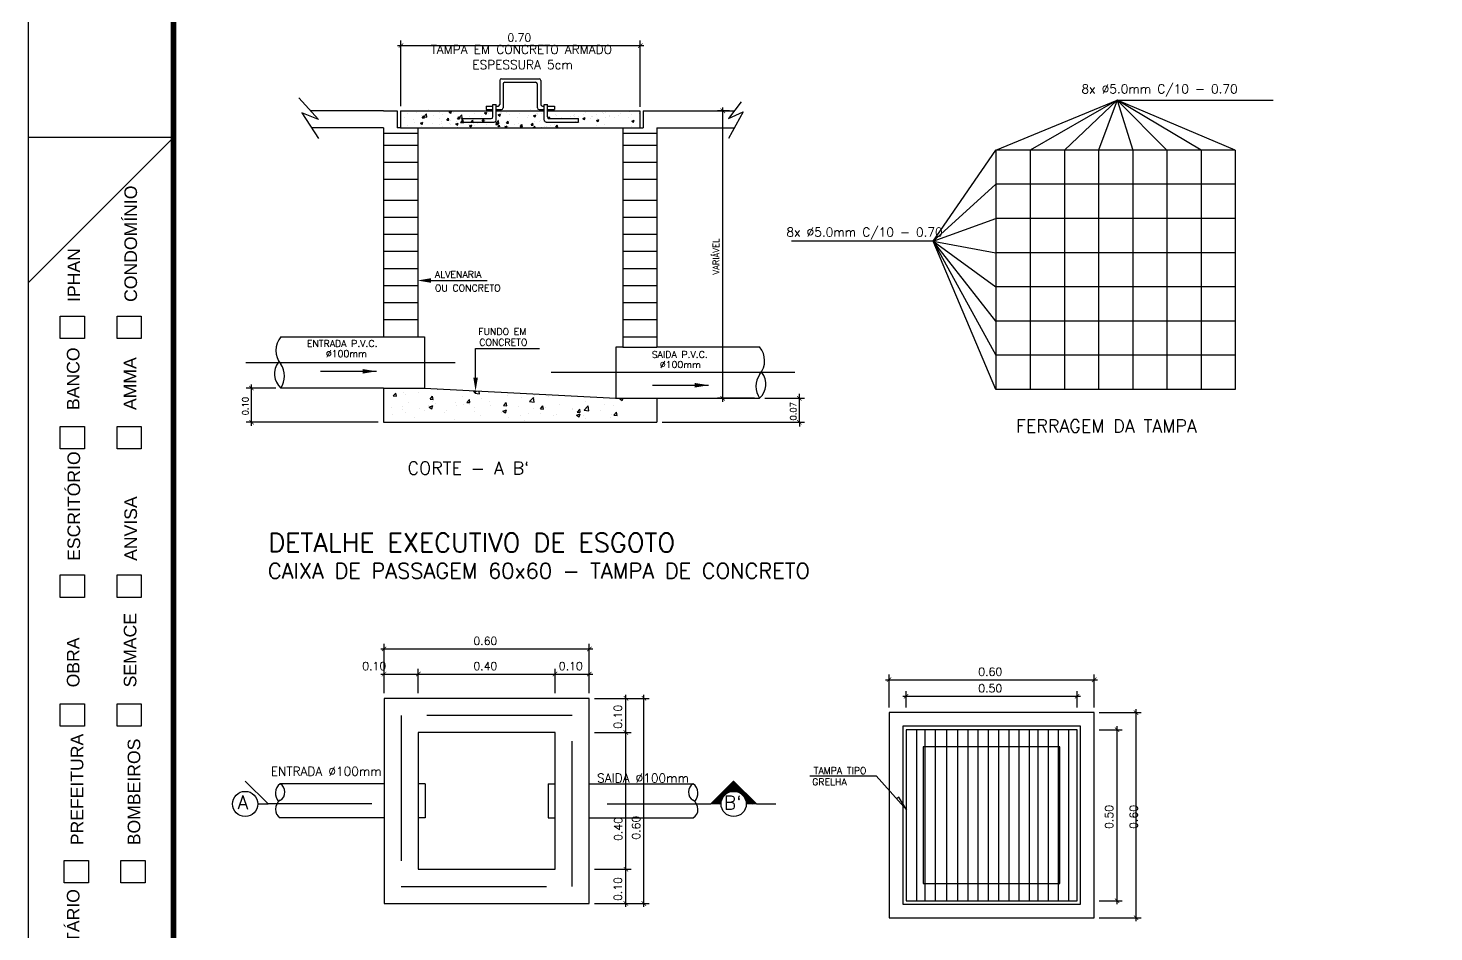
# Model space of a CAD drawing. Header units: millimetres. Extents: x 4156 to 4603, y 996 to 1078.
# Drawn here: x 4518.87 to 4543.06, y 1012.25 to 1027.8 of the extents above; entities that cross this region are included whole.
import ezdxf
from ezdxf.enums import TextEntityAlignment as Align

# ---------------------------------------------------------------- set-up
doc = ezdxf.new("R2010")
doc.units = ezdxf.units.MM
doc.header["$LTSCALE"] = 20
doc.linetypes.add('CENTER2', pattern=[28.575, 19.05, -3.175, 3.175, -3.175])
doc.linetypes.add('HIDDEN', pattern=[0.375, 0.25, -0.125])
for name, color, linetype in [('A-LAYOUT', 7, 'Continuous'), ('DETALLHES_CAIXAS', 6, 'Continuous'), ("PRANCHA - PROJETU'S", 7, 'Continuous'), ('TXT_1', 2, 'Continuous'), ('TXT_2', 6, 'Continuous')]:
    doc.layers.add(name, color=color, linetype=linetype)
doc.styles.add('ADITIVOCAD', font='ROMANS.shx')
doc.styles.add('ARIAL', font='arial.ttf', dxfattribs={"height": 2})
doc.styles.add('ROMANS', font='romans__.ttf', dxfattribs={"height": 0.1})

# ---------------------------------------------------------------- blocks, each defined once
blk = doc.blocks.new('ADFSGASDFG')
at = {"layer": "PRANCHA - PROJETU'S", "color": 1}
for p, q in [((276.578, 107.346), (276.578, 47.946)), ((279.078, 77.646), (276.578, 75.146)), ((279.078, 77.646), (276.578, 77.646))]:
    blk.add_line(p, q, dxfattribs=at)
at = {"layer": "PRANCHA - PROJETU'S", "color": 4, "const_width": 0.1}
blk.add_lwpolyline([(279.078, 106.346), (359.678, 106.346), (359.678, 48.946), (279.078, 48.946)], close=True, dxfattribs=at)
at = {"layer": "PRANCHA - PROJETU'S"}
for points in [[(277.13, 74.573), (277.548, 74.573), (277.548, 74.187), (277.13, 74.187)], [(278.109, 74.573), (278.526, 74.573), (278.526, 74.187), (278.109, 74.187)], [(277.13, 72.674), (277.548, 72.674), (277.548, 72.289), (277.13, 72.289)], [(278.109, 72.674), (278.526, 72.674), (278.526, 72.289), (278.109, 72.289)], [(277.13, 70.118), (277.548, 70.118), (277.548, 69.732), (277.13, 69.732)], [(278.109, 70.118), (278.526, 70.118), (278.526, 69.732), (278.109, 69.732)], [(277.13, 67.904), (277.548, 67.904), (277.548, 67.518), (277.13, 67.518)], [(278.109, 67.904), (278.526, 67.904), (278.526, 67.518), (278.109, 67.518)], [(277.197, 65.206), (277.615, 65.206), (277.615, 64.821), (277.197, 64.821)], [(278.176, 65.206), (278.594, 65.206), (278.594, 64.821), (278.176, 64.821)]]:
    blk.add_lwpolyline(points, close=True, dxfattribs=at)
at = {"layer": "PRANCHA - PROJETU'S", "color": 2, "style": 'ARIAL'}
for s, height, p in [('CONDOMÍNIO', 0.2168, (278.235, 74.816)), ('IPHAN', 0.2168, (277.256, 74.816)), ('BANCO', 0.2168, (277.245, 72.956)), ('AMMA', 0.2168, (278.224, 72.956)), ('ESCRITÓRIO', 0.2168, (277.256, 70.361)), ('ANVISA', 0.2168, (278.235, 70.361)), ('SEMACE', 0.2168, (278.224, 68.185)), ('OBRA', 0.2168, (277.245, 68.185)), ('PREFEITURA', 0.2168, (277.312, 65.469)), ('BOMBEIROS', 0.2168, (278.291, 65.469)), ('PROPRIETÁRIO', 0.21676, (277.245, 62.426))]:
    blk.add_text(s, height=height, rotation=90, dxfattribs=at).set_placement(p, align=Align.TOP_LEFT)
blk = doc.blocks.new('*X858')
at = {"color": 0}
for p, q in [((101.59, 65.457), (101.923, 65.79)), ((102.251, 65.457), (101.919, 65.789)), ((101.608, 65.457), (101.932, 65.781)), ((101.626, 65.457), (101.941, 65.772)), ((101.643, 65.457), (101.95, 65.763)), ((101.661, 65.457), (101.958, 65.755)), ((101.759, 65.543), (101.716, 65.586)), ((101.765, 65.554), (101.725, 65.594)), ((101.772, 65.565), (101.733, 65.603)), ((101.78, 65.575), (101.742, 65.612)), ((101.788, 65.584), (101.751, 65.621)), ((101.797, 65.593), (101.76, 65.63)), ((101.807, 65.601), (101.769, 65.639)), ((101.817, 65.609), (101.778, 65.648)), ((101.827, 65.615), (101.787, 65.656)), ((101.839, 65.622), (101.795, 65.665)), ((101.851, 65.627), (101.804, 65.674)), ((101.864, 65.632), (101.813, 65.683)), ((101.878, 65.636), (101.822, 65.692)), ((101.892, 65.639), (101.831, 65.701)), ((101.908, 65.641), (101.84, 65.709)), ((101.847, 65.626), (101.967, 65.746)), ((101.925, 65.641), (101.848, 65.718)), ((101.944, 65.64), (101.857, 65.727)), ((101.966, 65.636), (101.866, 65.736)), ((101.874, 65.635), (101.976, 65.737)), ((101.993, 65.627), (101.875, 65.745)), ((102.035, 65.602), (101.884, 65.754)), ((102.198, 65.457), (101.893, 65.762)), ((101.897, 65.64), (101.985, 65.728)), ((102.216, 65.457), (101.901, 65.771)), ((102.233, 65.457), (101.91, 65.78)), ((101.916, 65.641), (101.994, 65.719)), ((101.933, 65.641), (102.003, 65.71)), ((101.949, 65.639), (102.011, 65.702)), ((101.964, 65.636), (102.02, 65.693)), ((101.978, 65.633), (102.029, 65.684)), ((101.991, 65.628), (102.038, 65.675)), ((102.003, 65.622), (102.047, 65.666)), ((102.015, 65.616), (102.056, 65.657)), ((102.025, 65.609), (102.065, 65.649)), ((102.036, 65.602), (102.073, 65.64)), ((102.045, 65.594), (102.082, 65.631)), ((102.054, 65.585), (102.091, 65.622)), ((102.062, 65.576), (102.1, 65.613)), ((102.07, 65.566), (102.109, 65.604)), ((102.077, 65.555), (102.118, 65.595)), ((102.084, 65.544), (102.126, 65.587)), ((101.597, 65.457), (101.592, 65.462)), ((101.615, 65.457), (101.601, 65.471)), ((101.632, 65.457), (101.61, 65.48)), ((101.65, 65.457), (101.619, 65.488)), ((101.668, 65.457), (101.627, 65.497)), ((101.685, 65.457), (101.636, 65.506)), ((101.703, 65.457), (101.645, 65.515)), ((101.721, 65.457), (101.654, 65.524)), ((101.737, 65.458), (101.663, 65.533)), ((101.738, 65.475), (101.672, 65.541)), ((101.679, 65.457), (101.753, 65.531)), ((101.74, 65.49), (101.68, 65.55)), ((101.744, 65.505), (101.689, 65.559)), ((101.696, 65.457), (101.744, 65.504)), ((101.748, 65.518), (101.698, 65.568)), ((101.753, 65.531), (101.707, 65.577)), ((101.714, 65.457), (101.739, 65.482)), ((101.732, 65.457), (101.737, 65.463)), ((102.18, 65.457), (102.067, 65.571)), ((102.09, 65.532), (102.135, 65.578)), ((102.163, 65.457), (102.092, 65.528)), ((102.095, 65.52), (102.144, 65.569)), ((102.099, 65.506), (102.153, 65.56)), ((102.145, 65.457), (102.1, 65.502)), ((102.102, 65.492), (102.162, 65.551)), ((102.127, 65.457), (102.104, 65.48)), ((102.105, 65.477), (102.171, 65.542)), ((102.106, 65.46), (102.179, 65.534)), ((102.109, 65.457), (102.106, 65.461)), ((102.121, 65.457), (102.188, 65.525)), ((102.138, 65.457), (102.197, 65.516)), ((102.156, 65.457), (102.206, 65.507)), ((102.174, 65.457), (102.215, 65.498)), ((102.191, 65.457), (102.224, 65.489)), ((102.209, 65.457), (102.232, 65.481)), ((102.227, 65.457), (102.241, 65.472)), ((102.244, 65.457), (102.25, 65.463))]:
    blk.add_line(p, q, dxfattribs=at)

msp = doc.modelspace()

# ---------------------------------------------------------------- linework, layer by layer
at = {"layer": 'A-LAYOUT', "linetype": 'ByBlock'}
for p, q in [((4525.287, 1026.451), (4525.287, 1027.584)), ((4529.405, 1026.442), (4529.405, 1027.584)), ((4525.229, 1027.496), (4529.464, 1027.496)), ((4530.941, 1026.373), (4530.735, 1026.373)), ((4530.823, 1021.369), (4530.823, 1026.432)), ((4523.134, 1021.604), (4522.627, 1021.604)), ((4522.715, 1020.957), (4522.715, 1021.663)), ((4531.368, 1021.428), (4530.735, 1021.428)), ((4531.545, 1021.428), (4532.23, 1021.428)), ((4532.142, 1021.428), (4532.142, 1021.504)), ((4532.142, 1021.016), (4532.142, 1021.428)), ((4524.898, 1021.016), (4522.627, 1021.016)), ((4529.78, 1021.016), (4532.23, 1021.016)), ((4532.142, 1021.016), (4532.142, 1020.94)), ((4524.998, 1016.354), (4524.998, 1017.204)), ((4528.527, 1016.354), (4528.527, 1017.204)), ((4524.939, 1017.116), (4528.586, 1017.116)), ((4524.998, 1016.354), (4524.998, 1016.772)), ((4525.586, 1016.354), (4525.586, 1016.772)), ((4525.586, 1016.354), (4525.586, 1016.772)), ((4527.939, 1016.354), (4527.939, 1016.772)), ((4527.939, 1016.354), (4527.939, 1016.772)), ((4528.527, 1016.354), (4528.527, 1016.772)), ((4524.939, 1016.683), (4525.645, 1016.683)), ((4525.527, 1016.683), (4527.997, 1016.683)), ((4527.88, 1016.683), (4528.586, 1016.683)), ((4533.625, 1016.585), (4537.272, 1016.585)), ((4533.684, 1016.108), (4533.684, 1016.674)), ((4537.213, 1016.108), (4537.213, 1016.674)), ((4528.615, 1016.266), (4529.555, 1016.266)), ((4528.615, 1016.266), (4529.246, 1016.266)), ((4529.158, 1015.619), (4529.158, 1016.325)), ((4529.467, 1012.678), (4529.467, 1016.325)), ((4533.919, 1016.301), (4536.978, 1016.301)), ((4533.978, 1016.108), (4533.978, 1016.39)), ((4536.919, 1016.108), (4536.919, 1016.39)), ((4537.301, 1016.02), (4538.021, 1016.02)), ((4537.933, 1012.432), (4537.933, 1016.079)), ((4529.158, 1013.266), (4529.158, 1015.737)), ((4537.301, 1015.726), (4537.696, 1015.726)), ((4537.608, 1012.726), (4537.608, 1015.785)), ((4528.615, 1015.678), (4529.246, 1015.678)), ((4528.615, 1015.678), (4529.246, 1015.678)), ((4528.615, 1013.325), (4529.246, 1013.325)), ((4528.615, 1013.325), (4529.246, 1013.325)), ((4529.158, 1012.678), (4529.158, 1013.384)), ((4528.615, 1012.737), (4529.555, 1012.737)), ((4528.615, 1012.737), (4529.246, 1012.737)), ((4537.301, 1012.785), (4537.696, 1012.785)), ((4537.301, 1012.491), (4538.021, 1012.491))]:
    msp.add_line(p, q, dxfattribs=at)
at = {"layer": 'A-LAYOUT'}
for p, q in [((4526.986, 1026.895), (4526.986, 1026.484)), ((4527.016, 1026.925), (4527.663, 1026.925)), ((4527.075, 1026.866), (4527.604, 1026.866)), ((4527.692, 1026.895), (4527.692, 1026.484)), ((4527.045, 1026.837), (4527.045, 1026.425)), ((4527.633, 1026.837), (4527.633, 1026.425)), ((4523.529, 1026.595), (4523.869, 1026.222)), ((4525.76, 1026.39), (4525.76, 1026.39)), ((4525.771, 1026.376), (4525.771, 1026.376)), ((4526.074, 1026.376), (4526.074, 1026.376)), ((4526.115, 1026.351), (4526.156, 1026.367)), ((4526.144, 1026.331), (4526.156, 1026.367)), ((4526.253, 1026.379), (4526.253, 1026.379)), ((4526.368, 1026.376), (4526.368, 1026.376)), ((4526.379, 1026.363), (4526.379, 1026.363)), ((4526.388, 1026.363), (4526.388, 1026.363)), ((4526.682, 1026.363), (4526.682, 1026.363)), ((4526.751, 1026.454), (4526.869, 1026.454)), ((4526.751, 1026.454), (4526.751, 1026.395)), ((4526.751, 1026.395), (4526.869, 1026.395)), ((4526.861, 1026.365), (4526.861, 1026.365)), ((4526.869, 1026.269), (4526.869, 1026.484)), ((4526.869, 1026.484), (4526.928, 1026.484)), ((4526.928, 1026.211), (4526.928, 1026.484)), ((4526.928, 1026.454), (4526.957, 1026.454)), ((4526.928, 1026.395), (4527.016, 1026.395)), ((4527.52, 1026.389), (4527.52, 1026.389)), ((4527.663, 1026.395), (4527.751, 1026.395)), ((4527.722, 1026.454), (4527.751, 1026.454)), ((4527.751, 1026.211), (4527.751, 1026.484)), ((4527.751, 1026.484), (4527.81, 1026.484)), ((4527.753, 1026.388), (4527.753, 1026.388)), ((4527.81, 1026.269), (4527.81, 1026.484)), ((4527.81, 1026.454), (4527.928, 1026.454)), ((4527.81, 1026.395), (4527.928, 1026.395)), ((4527.834, 1026.376), (4527.834, 1026.376)), ((4527.928, 1026.454), (4527.928, 1026.395)), ((4528.128, 1026.376), (4528.128, 1026.376)), ((4528.148, 1026.362), (4528.148, 1026.362)), ((4528.361, 1026.374), (4528.361, 1026.374)), ((4528.442, 1026.362), (4528.442, 1026.362)), ((4528.618, 1026.368), (4528.618, 1026.368)), ((4531.143, 1026.527), (4530.922, 1026.239)), ((4535.524, 1025.697), (4537.609, 1026.557)), ((4537.609, 1026.557), (4536.112, 1025.697)), ((4536.7, 1025.697), (4537.609, 1026.557)), ((4537.609, 1026.557), (4537.288, 1025.697)), ((4537.609, 1026.557), (4538.465, 1025.697)), ((4539.053, 1025.697), (4537.609, 1026.557)), ((4539.641, 1025.697), (4537.609, 1026.557)), ((4537.609, 1026.557), (4540.29, 1026.557)), ((4537.609, 1026.557), (4537.877, 1025.697)), ((4523.869, 1026.222), (4523.58, 1026.34)), ((4523.58, 1026.34), (4523.869, 1025.899)), ((4525.348, 1026.255), (4525.348, 1026.255)), ((4525.401, 1026.328), (4525.401, 1026.328)), ((4525.508, 1026.232), (4525.508, 1026.232)), ((4525.519, 1026.17), (4525.519, 1026.17)), ((4525.548, 1026.347), (4525.548, 1026.347)), ((4525.616, 1026.144), (4525.616, 1026.144)), ((4525.621, 1026.161), (4525.662, 1026.177)), ((4525.621, 1026.161), (4525.65, 1026.142)), ((4525.645, 1026.293), (4525.645, 1026.293)), ((4525.65, 1026.141), (4525.662, 1026.177)), ((4525.653, 1026.251), (4525.682, 1026.285)), ((4525.653, 1026.251), (4525.688, 1026.248)), ((4525.682, 1026.271), (4525.728, 1026.319)), ((4525.688, 1026.248), (4525.682, 1026.285)), ((4525.682, 1026.271), (4525.734, 1026.263)), ((4525.734, 1026.263), (4525.728, 1026.319)), ((4525.833, 1026.156), (4525.833, 1026.156)), ((4525.851, 1026.291), (4525.851, 1026.291)), ((4525.943, 1026.141), (4525.943, 1026.141)), ((4525.951, 1026.337), (4525.951, 1026.337)), ((4525.956, 1026.242), (4525.956, 1026.242)), ((4525.987, 1026.193), (4525.987, 1026.193)), ((4525.992, 1026.162), (4525.992, 1026.162)), ((4526.009, 1026.314), (4526.009, 1026.314)), ((4526.075, 1026.214), (4526.103, 1026.248)), ((4526.075, 1026.214), (4526.11, 1026.211)), ((4526.11, 1026.211), (4526.103, 1026.248)), ((4526.115, 1026.351), (4526.144, 1026.331)), ((4526.116, 1026.219), (4526.116, 1026.219)), ((4526.127, 1026.156), (4526.127, 1026.156)), ((4526.135, 1026.213), (4526.135, 1026.213)), ((4526.147, 1026.143), (4526.147, 1026.143)), ((4526.156, 1026.334), (4526.156, 1026.334)), ((4526.194, 1026.35), (4526.194, 1026.35)), ((4526.224, 1026.131), (4526.224, 1026.131)), ((4526.229, 1026.148), (4526.27, 1026.164)), ((4526.229, 1026.148), (4526.258, 1026.128)), ((4526.245, 1026.183), (4526.245, 1026.183)), ((4526.253, 1026.28), (4526.253, 1026.28)), ((4526.258, 1026.128), (4526.27, 1026.164)), ((4526.261, 1026.238), (4526.29, 1026.272)), ((4526.261, 1026.238), (4526.297, 1026.235)), ((4526.29, 1026.257), (4526.336, 1026.305)), ((4526.297, 1026.235), (4526.29, 1026.272)), ((4526.29, 1026.257), (4526.342, 1026.249)), ((4526.31, 1026.173), (4526.355, 1026.221)), ((4526.31, 1026.173), (4526.362, 1026.165)), ((4526.335, 1026.221), (4526.335, 1026.221)), ((4526.342, 1026.249), (4526.336, 1026.305)), ((4526.339, 1026.24), (4526.839, 1026.24)), ((4526.339, 1026.181), (4526.339, 1026.24)), ((4526.339, 1026.181), (4526.898, 1026.181)), ((4526.362, 1026.165), (4526.355, 1026.221)), ((4526.357, 1026.242), (4526.357, 1026.242)), ((4526.441, 1026.143), (4526.441, 1026.143)), ((4526.459, 1026.278), (4526.459, 1026.278)), ((4526.461, 1026.13), (4526.461, 1026.13)), ((4526.466, 1026.114), (4526.507, 1026.13)), ((4526.497, 1026.177), (4526.525, 1026.211)), ((4526.497, 1026.177), (4526.532, 1026.174)), ((4526.497, 1026.099), (4526.507, 1026.13)), ((4526.532, 1026.174), (4526.525, 1026.211)), ((4526.543, 1026.22), (4526.543, 1026.22)), ((4526.552, 1026.128), (4526.552, 1026.128)), ((4526.559, 1026.324), (4526.559, 1026.324)), ((4526.596, 1026.18), (4526.596, 1026.18)), ((4526.6, 1026.148), (4526.6, 1026.148)), ((4526.678, 1026.28), (4526.678, 1026.28)), ((4526.683, 1026.201), (4526.712, 1026.235)), ((4526.683, 1026.201), (4526.718, 1026.198)), ((4526.718, 1026.198), (4526.712, 1026.235)), ((4526.723, 1026.338), (4526.764, 1026.353)), ((4526.723, 1026.338), (4526.752, 1026.318)), ((4526.743, 1026.199), (4526.743, 1026.199)), ((4526.752, 1026.318), (4526.764, 1026.353)), ((4526.755, 1026.13), (4526.755, 1026.13)), ((4526.802, 1026.336), (4526.802, 1026.336)), ((4526.848, 1026.265), (4526.848, 1026.265)), ((4526.854, 1026.169), (4526.854, 1026.169)), ((4526.876, 1026.31), (4526.876, 1026.31)), ((4526.918, 1026.16), (4526.964, 1026.208)), ((4526.918, 1026.16), (4526.97, 1026.152)), ((4526.919, 1026.14), (4526.947, 1026.174)), ((4526.919, 1026.14), (4526.954, 1026.137)), ((4526.943, 1026.207), (4526.943, 1026.207)), ((4526.954, 1026.137), (4526.947, 1026.174)), ((4526.959, 1026.099), (4526.983, 1026.124)), ((4526.96, 1026.304), (4527.002, 1026.32)), ((4526.96, 1026.304), (4526.99, 1026.284)), ((4526.97, 1026.152), (4526.964, 1026.208)), ((4526.966, 1026.229), (4526.966, 1026.229)), ((4526.986, 1026.099), (4526.983, 1026.124)), ((4526.99, 1026.284), (4527.002, 1026.32)), ((4526.996, 1026.35), (4526.996, 1026.35)), ((4527.016, 1026.336), (4527.016, 1026.336)), ((4527.021, 1026.338), (4527.021, 1026.338)), ((4527.069, 1026.116), (4527.069, 1026.116)), ((4527.074, 1026.101), (4527.115, 1026.117)), ((4527.099, 1026.34), (4527.099, 1026.34)), ((4527.105, 1026.164), (4527.134, 1026.198)), ((4527.105, 1026.164), (4527.14, 1026.161)), ((4527.105, 1026.086), (4527.115, 1026.117)), ((4527.14, 1026.161), (4527.134, 1026.198)), ((4527.15, 1026.306), (4527.15, 1026.306)), ((4527.151, 1026.207), (4527.151, 1026.207)), ((4527.246, 1026.133), (4527.246, 1026.133)), ((4527.286, 1026.266), (4527.286, 1026.266)), ((4527.316, 1026.157), (4527.316, 1026.157)), ((4527.33, 1026.323), (4527.33, 1026.323)), ((4527.341, 1026.103), (4527.369, 1026.137)), ((4527.376, 1026.1), (4527.369, 1026.137)), ((4527.456, 1026.251), (4527.456, 1026.251)), ((4527.484, 1026.297), (4527.484, 1026.297)), ((4527.527, 1026.127), (4527.555, 1026.161)), ((4527.527, 1026.127), (4527.562, 1026.124)), ((4527.562, 1026.124), (4527.555, 1026.161)), ((4527.569, 1026.29), (4527.61, 1026.306)), ((4527.569, 1026.29), (4527.598, 1026.271)), ((4527.589, 1026.191), (4527.589, 1026.191)), ((4527.598, 1026.271), (4527.61, 1026.306)), ((4527.624, 1026.323), (4527.624, 1026.323)), ((4527.629, 1026.325), (4527.629, 1026.325)), ((4527.644, 1026.31), (4527.644, 1026.31)), ((4527.675, 1026.194), (4527.675, 1026.194)), ((4527.686, 1026.205), (4527.686, 1026.205)), ((4527.707, 1026.326), (4527.707, 1026.326)), ((4527.741, 1026.226), (4527.741, 1026.226)), ((4527.746, 1026.192), (4527.746, 1026.192)), ((4527.758, 1026.293), (4527.758, 1026.293)), ((4527.781, 1026.181), (4528.339, 1026.181)), ((4527.806, 1026.257), (4527.847, 1026.273)), ((4527.806, 1026.257), (4527.835, 1026.237)), ((4527.835, 1026.237), (4527.847, 1026.273)), ((4527.839, 1026.24), (4528.339, 1026.24)), ((4527.854, 1026.119), (4527.854, 1026.119)), ((4527.924, 1026.143), (4527.924, 1026.143)), ((4527.932, 1026.25), (4527.932, 1026.25)), ((4527.938, 1026.31), (4527.938, 1026.31)), ((4527.949, 1026.09), (4527.977, 1026.124)), ((4527.958, 1026.297), (4527.958, 1026.297)), ((4527.984, 1026.087), (4527.977, 1026.124)), ((4528.048, 1026.233), (4528.048, 1026.233)), ((4528.057, 1026.254), (4528.057, 1026.254)), ((4528.197, 1026.178), (4528.197, 1026.178)), ((4528.204, 1026.274), (4528.204, 1026.274)), ((4528.252, 1026.297), (4528.252, 1026.297)), ((4528.272, 1026.283), (4528.272, 1026.283)), ((4528.275, 1026.309), (4528.275, 1026.309)), ((4528.294, 1026.192), (4528.294, 1026.192)), ((4528.339, 1026.181), (4528.339, 1026.24)), ((4528.345, 1026.271), (4528.345, 1026.271)), ((4528.354, 1026.179), (4528.354, 1026.179)), ((4528.414, 1026.243), (4528.455, 1026.259)), ((4528.414, 1026.243), (4528.443, 1026.224)), ((4528.427, 1026.303), (4528.427, 1026.303)), ((4528.443, 1026.224), (4528.455, 1026.259)), ((4528.462, 1026.349), (4528.462, 1026.349)), ((4528.54, 1026.237), (4528.54, 1026.237)), ((4528.566, 1026.283), (4528.566, 1026.283)), ((4528.586, 1026.27), (4528.586, 1026.27)), ((4528.643, 1026.119), (4528.643, 1026.119)), ((4528.644, 1026.12), (4528.644, 1026.12)), ((4528.65, 1026.315), (4528.65, 1026.315)), ((4528.651, 1026.21), (4528.692, 1026.225)), ((4528.651, 1026.21), (4528.68, 1026.19)), ((4528.656, 1026.22), (4528.656, 1026.22)), ((4528.665, 1026.241), (4528.665, 1026.241)), ((4528.68, 1026.19), (4528.692, 1026.225)), ((4528.756, 1026.349), (4528.756, 1026.349)), ((4528.776, 1026.336), (4528.776, 1026.336)), ((4528.791, 1026.139), (4528.791, 1026.139)), ((4528.799, 1026.352), (4528.799, 1026.352)), ((4528.812, 1026.26), (4528.812, 1026.26)), ((4528.88, 1026.27), (4528.88, 1026.27)), ((4528.883, 1026.296), (4528.883, 1026.296)), ((4528.953, 1026.258), (4528.953, 1026.258)), ((4529.035, 1026.29), (4529.035, 1026.29)), ((4529.07, 1026.336), (4529.07, 1026.336)), ((4529.194, 1026.257), (4529.194, 1026.257)), ((4529.226, 1026.355), (4529.226, 1026.355)), ((4529.258, 1026.302), (4529.258, 1026.302)), ((4529.259, 1026.196), (4529.3, 1026.212)), ((4529.259, 1026.196), (4529.288, 1026.177)), ((4529.288, 1026.177), (4529.3, 1026.212)), ((4529.384, 1026.323), (4529.384, 1026.323)), ((4529.399, 1026.126), (4529.399, 1026.126)), ((4529.407, 1026.338), (4529.407, 1026.338)), ((4530.922, 1026.239), (4531.177, 1026.357)), ((4531.177, 1026.357), (4530.922, 1025.899)), ((4525.393, 1026.115), (4525.393, 1026.115)), ((4525.649, 1026.103), (4525.649, 1026.103)), ((4526.001, 1026.102), (4526.001, 1026.102)), ((4526.257, 1026.09), (4526.257, 1026.09)), ((4526.466, 1026.114), (4526.489, 1026.099)), ((4526.944, 1026.108), (4526.944, 1026.108)), ((4527.074, 1026.101), (4527.097, 1026.086)), ((4527.089, 1026.103), (4527.089, 1026.103)), ((4527.143, 1026.11), (4527.143, 1026.11)), ((4527.341, 1026.103), (4527.376, 1026.1)), ((4527.552, 1026.094), (4527.552, 1026.094)), ((4527.568, 1026.086), (4527.591, 1026.11)), ((4527.594, 1026.086), (4527.591, 1026.11)), ((4527.697, 1026.09), (4527.697, 1026.09)), ((4527.751, 1026.097), (4527.751, 1026.097)), ((4527.79, 1026.099), (4527.791, 1026.1)), ((4527.791, 1026.099), (4527.791, 1026.1)), ((4527.949, 1026.09), (4527.984, 1026.087)), ((4528.398, 1026.086), (4528.399, 1026.087)), ((4528.399, 1026.086), (4528.399, 1026.087)), ((4529.251, 1026.106), (4529.251, 1026.106)), ((4529.252, 1026.106), (4529.252, 1026.106)), ((4534.446, 1024.129), (4535.524, 1025.697)), ((4535.524, 1025.109), (4534.446, 1024.129)), ((4534.446, 1024.129), (4535.524, 1024.521)), ((4534.446, 1024.129), (4532.007, 1024.129)), ((4535.524, 1022.756), (4534.446, 1024.129)), ((4534.446, 1024.129), (4535.524, 1023.344)), ((4535.524, 1021.58), (4534.446, 1024.129)), ((4534.446, 1024.129), (4535.524, 1022.168)), ((4534.446, 1024.129), (4535.524, 1023.932)), ((4525.805, 1023.454), (4526.77, 1023.454)), ((4523.222, 1022.487), (4524.987, 1022.487)), ((4525.575, 1022.487), (4525.692, 1022.487)), ((4525.692, 1022.487), (4525.692, 1021.593)), ((4526.571, 1021.785), (4526.571, 1022.285)), ((4526.571, 1022.285), (4527.671, 1022.285)), ((4528.986, 1022.31), (4528.986, 1021.416)), ((4529.104, 1022.31), (4528.986, 1022.31)), ((4531.457, 1022.31), (4529.692, 1022.31)), ((4523.902, 1021.892), (4524.866, 1021.892)), ((4524.987, 1021.604), (4523.222, 1021.604)), ((4525.291, 1021.604), (4525.291, 1021.604)), ((4525.292, 1021.604), (4525.292, 1021.604)), ((4525.329, 1021.534), (4525.329, 1021.534)), ((4525.59, 1021.527), (4525.59, 1021.527)), ((4525.774, 1021.591), (4525.774, 1021.591)), ((4525.924, 1021.571), (4525.924, 1021.571)), ((4526.535, 1021.549), (4526.559, 1021.533)), ((4526.557, 1021.519), (4526.584, 1021.546)), ((4526.559, 1021.533), (4526.564, 1021.548)), ((4526.636, 1021.506), (4526.631, 1021.543)), ((4529.614, 1021.653), (4530.578, 1021.653)), ((4525.155, 1021.468), (4525.198, 1021.519)), ((4525.155, 1021.468), (4525.208, 1021.464)), ((4525.208, 1021.464), (4525.198, 1021.519)), ((4525.313, 1021.283), (4525.313, 1021.283)), ((4525.369, 1021.498), (4525.369, 1021.498)), ((4525.417, 1021.363), (4525.417, 1021.363)), ((4525.764, 1021.297), (4525.764, 1021.297)), ((4525.774, 1021.278), (4525.836, 1021.302)), ((4525.788, 1021.413), (4525.831, 1021.464)), ((4525.788, 1021.413), (4525.841, 1021.408)), ((4525.818, 1021.249), (4525.836, 1021.302)), ((4525.828, 1021.372), (4525.828, 1021.372)), ((4525.841, 1021.408), (4525.831, 1021.464)), ((4525.888, 1021.344), (4525.888, 1021.344)), ((4526.222, 1021.363), (4526.222, 1021.363)), ((4526.25, 1021.297), (4526.25, 1021.297)), ((4526.343, 1021.46), (4526.343, 1021.46)), ((4526.359, 1021.324), (4526.359, 1021.324)), ((4526.421, 1021.358), (4526.464, 1021.408)), ((4526.421, 1021.358), (4526.474, 1021.353)), ((4526.474, 1021.353), (4526.464, 1021.408)), ((4526.47, 1021.326), (4526.47, 1021.326)), ((4526.557, 1021.519), (4526.636, 1021.506)), ((4526.675, 1021.426), (4526.675, 1021.426)), ((4526.805, 1021.37), (4526.805, 1021.37)), ((4526.83, 1021.304), (4526.83, 1021.304)), ((4527.054, 1021.302), (4527.096, 1021.353)), ((4527.054, 1021.302), (4527.107, 1021.298)), ((4527.068, 1021.355), (4527.068, 1021.355)), ((4527.107, 1021.298), (4527.096, 1021.353)), ((4527.121, 1021.482), (4527.121, 1021.482)), ((4527.301, 1021.284), (4527.301, 1021.284)), ((4527.362, 1021.443), (4527.362, 1021.443)), ((4527.499, 1021.372), (4527.568, 1021.444)), ((4527.499, 1021.372), (4527.577, 1021.36)), ((4527.577, 1021.36), (4527.568, 1021.444)), ((4527.583, 1021.472), (4527.583, 1021.472)), ((4527.583, 1021.443), (4527.583, 1021.443)), ((4527.687, 1021.247), (4527.729, 1021.298)), ((4527.739, 1021.242), (4527.729, 1021.297)), ((4527.823, 1021.465), (4527.827, 1021.463)), ((4527.827, 1021.462), (4527.828, 1021.465)), ((4528.021, 1021.317), (4528.021, 1021.317)), ((4528.44, 1021.226), (4528.509, 1021.298)), ((4528.467, 1021.373), (4528.467, 1021.373)), ((4528.519, 1021.214), (4528.509, 1021.298)), ((4528.797, 1021.314), (4528.797, 1021.314)), ((4528.949, 1021.311), (4528.949, 1021.311)), ((4529.051, 1021.421), (4529.068, 1021.428)), ((4529.051, 1021.421), (4529.095, 1021.392)), ((4529.095, 1021.392), (4529.104, 1021.417)), ((4529.692, 1021.428), (4531.457, 1021.428)), ((4525.132, 1021.265), (4525.132, 1021.265)), ((4525.137, 1021.15), (4525.137, 1021.15)), ((4525.318, 1021.241), (4525.318, 1021.241)), ((4525.358, 1021.179), (4525.358, 1021.179)), ((4525.525, 1021.09), (4525.525, 1021.09)), ((4525.603, 1021.245), (4525.603, 1021.245)), ((4525.692, 1021.223), (4525.692, 1021.223)), ((4525.774, 1021.278), (4525.818, 1021.249)), ((4526.039, 1021.178), (4526.039, 1021.178)), ((4526.074, 1021.225), (4526.074, 1021.225)), ((4526.211, 1021.07), (4526.211, 1021.07)), ((4526.545, 1021.205), (4526.545, 1021.205)), ((4526.554, 1021.266), (4526.554, 1021.266)), ((4526.664, 1021.132), (4526.664, 1021.132)), ((4527.016, 1021.185), (4527.016, 1021.185)), ((4527.042, 1021.208), (4527.104, 1021.231)), ((4527.042, 1021.208), (4527.086, 1021.178)), ((4527.086, 1021.178), (4527.104, 1021.231)), ((4527.11, 1021.188), (4527.11, 1021.188)), ((4527.13, 1021.095), (4527.13, 1021.095)), ((4527.351, 1021.124), (4527.351, 1021.124)), ((4527.405, 1021.046), (4527.405, 1021.046)), ((4527.487, 1021.165), (4527.487, 1021.165)), ((4527.568, 1021.254), (4527.568, 1021.254)), ((4527.685, 1021.168), (4527.685, 1021.168)), ((4527.687, 1021.247), (4527.739, 1021.242)), ((4527.772, 1021.264), (4527.772, 1021.264)), ((4527.92, 1021.134), (4527.92, 1021.134)), ((4527.958, 1021.145), (4527.958, 1021.145)), ((4528.242, 1021.241), (4528.242, 1021.241)), ((4528.243, 1021.244), (4528.243, 1021.244)), ((4528.31, 1021.137), (4528.372, 1021.161)), ((4528.31, 1021.137), (4528.354, 1021.107)), ((4528.32, 1021.191), (4528.362, 1021.242)), ((4528.32, 1021.191), (4528.372, 1021.187)), ((4528.354, 1021.107), (4528.372, 1021.161)), ((4528.372, 1021.187), (4528.362, 1021.242)), ((4528.429, 1021.126), (4528.429, 1021.126)), ((4528.434, 1021.222), (4528.434, 1021.222)), ((4528.44, 1021.226), (4528.519, 1021.214)), ((4528.456, 1021.079), (4528.456, 1021.079)), ((4528.463, 1021.27), (4528.463, 1021.27)), ((4528.714, 1021.224), (4528.714, 1021.224)), ((4528.9, 1021.106), (4528.9, 1021.106)), ((4528.914, 1021.146), (4528.914, 1021.146)), ((4528.952, 1021.136), (4528.995, 1021.187)), ((4528.952, 1021.136), (4529.005, 1021.131)), ((4529.005, 1021.131), (4528.995, 1021.187)), ((4525.092, 1021.016), (4525.095, 1021.017)), ((4525.094, 1021.016), (4525.095, 1021.017)), ((4526.573, 1021.022), (4526.573, 1021.022)), ((4528.01, 1021.023), (4528.01, 1021.023)), ((4533.684, 1016.02), (4533.684, 1012.491)), ((4537.213, 1016.02), (4533.684, 1016.02)), ((4537.213, 1012.491), (4537.213, 1016.02)), ((4533.919, 1015.785), (4533.919, 1012.726)), ((4536.978, 1015.785), (4533.919, 1015.785)), ((4536.978, 1012.726), (4536.978, 1015.785)), ((4536.625, 1015.432), (4534.272, 1015.432)), ((4534.272, 1015.432), (4534.272, 1013.079)), ((4536.625, 1013.079), (4536.625, 1015.432)), ((4524.998, 1014.796), (4523.208, 1014.796)), ((4525.703, 1014.796), (4525.586, 1014.796)), ((4525.703, 1014.796), (4525.703, 1014.208)), ((4527.821, 1014.796), (4527.821, 1014.208)), ((4527.821, 1014.796), (4527.939, 1014.796)), ((4528.527, 1014.796), (4530.316, 1014.796)), ((4532.323, 1014.933), (4533.463, 1014.933)), ((4533.463, 1014.933), (4533.993, 1014.343)), ((4533.853, 1014.567), (4533.815, 1014.541)), ((4533.993, 1014.343), (4533.853, 1014.567)), ((4524.998, 1014.208), (4523.208, 1014.208)), ((4525.703, 1014.208), (4525.586, 1014.208)), ((4527.821, 1014.208), (4527.939, 1014.208)), ((4528.527, 1014.208), (4530.316, 1014.208)), ((4534.272, 1013.079), (4536.625, 1013.079)), ((4533.919, 1012.726), (4536.978, 1012.726)), ((4533.684, 1012.491), (4537.213, 1012.491))]:
    msp.add_line(p, q, dxfattribs=at)
at = {"layer": 'A-LAYOUT', "linetype": 'CENTER2'}
for p, q in [((4522.616, 1022.046), (4526.219, 1022.046)), ((4532.063, 1021.869), (4527.872, 1021.869))]:
    msp.add_line(p, q, dxfattribs=at)
at = {"layer": 'A-LAYOUT', "linetype": 'HIDDEN', "ltscale": 0.5}
for p, q in [((4528.233, 1015.972), (4525.292, 1015.972)), ((4525.292, 1015.972), (4525.292, 1013.031)), ((4528.233, 1013.031), (4528.233, 1015.972)), ((4525.292, 1013.031), (4528.233, 1013.031))]:
    msp.add_line(p, q, dxfattribs=at)
at = {"layer": 'A-LAYOUT', "linetype": 'ByBlock', "const_width": 0.0115}
for points in [[(4525.326, 1027.534), (4525.249, 1027.458)], [(4529.367, 1027.458), (4529.443, 1027.534)], [(4530.861, 1026.335), (4530.785, 1026.412)], [(4522.754, 1021.566), (4522.677, 1021.643)], [(4530.785, 1021.466), (4530.861, 1021.39)], [(4532.103, 1021.466), (4532.18, 1021.39)], [(4522.677, 1021.054), (4522.754, 1020.978)], [(4532.18, 1020.978), (4532.103, 1021.054)], [(4525.036, 1017.154), (4524.959, 1017.078)], [(4528.489, 1017.078), (4528.565, 1017.154)], [(4525.036, 1016.722), (4524.959, 1016.645)], [(4525.548, 1016.645), (4525.624, 1016.722)], [(4525.624, 1016.722), (4525.548, 1016.645)], [(4527.977, 1016.722), (4527.9, 1016.645)], [(4527.9, 1016.645), (4527.977, 1016.722)], [(4528.489, 1016.645), (4528.565, 1016.722)], [(4533.722, 1016.624), (4533.646, 1016.547)], [(4537.175, 1016.547), (4537.251, 1016.624)], [(4529.196, 1016.228), (4529.119, 1016.304)], [(4529.505, 1016.228), (4529.429, 1016.304)], [(4534.016, 1016.34), (4533.94, 1016.263)], [(4536.881, 1016.263), (4536.957, 1016.34)], [(4537.971, 1015.982), (4537.895, 1016.058)], [(4529.119, 1015.716), (4529.196, 1015.64)], [(4529.196, 1015.64), (4529.119, 1015.716)], [(4537.646, 1015.688), (4537.57, 1015.764)], [(4529.196, 1013.287), (4529.119, 1013.364)], [(4529.119, 1013.364), (4529.196, 1013.287)], [(4537.57, 1012.823), (4537.646, 1012.747)], [(4529.119, 1012.775), (4529.196, 1012.699)], [(4529.429, 1012.775), (4529.505, 1012.699)], [(4537.895, 1012.529), (4537.971, 1012.453)]]:
    msp.add_lwpolyline(points, dxfattribs=at)
at = {"layer": 'A-LAYOUT'}
for centre, radius, start, end in [((4527.016, 1026.895), 0.0294, 90, 180), ((4527.075, 1026.837), 0.0294, 90, 180), ((4527.604, 1026.837), 0.0294, 0, 90), ((4527.663, 1026.895), 0.0294, 360, 90), ((4526.957, 1026.484), 0.0294, 270, 0), ((4527.016, 1026.425), 0.0294, 270, 0), ((4527.663, 1026.425), 0.0294, 180, 270), ((4527.722, 1026.484), 0.0294, 180, 270), ((4526.839, 1026.269), 0.0294, 270, 0), ((4526.898, 1026.211), 0.0294, 270, 0), ((4527.781, 1026.211), 0.0294, 180, 270), ((4527.839, 1026.269), 0.0294, 180, 270), ((4523.498, 1022.251), 0.363, 139.479, 220.1167), ((4531.181, 1022.075), 0.363, 319.8833, 40.521), ((4523.443, 1021.849), 0.33, 142.6939, 227.8378), ((4522.915, 1021.81), 0.369, 326.2599, 34.1998), ((4531.764, 1021.633), 0.369, 145.8002, 213.7401), ((4531.235, 1021.672), 0.33, 312.1622, 37.3061), ((4523.337, 1014.632), 0.209, 128.1461, 222.7189), ((4523.124, 1014.653), 0.166, 302.166, 59.5336), ((4530.4, 1014.653), 0.166, 120.4664, 237.834), ((4530.187, 1014.632), 0.209, 317.2811, 51.8539), ((4523.309, 1014.359), 0.182, 122.166, 236.2528), ((4530.215, 1014.359), 0.182, 303.7472, 57.834)]:
    msp.add_arc(centre, radius, start, end, dxfattribs=at)
for points in [[(4525.805, 1023.415), (4525.805, 1023.494), (4525.57, 1023.454)], [(4524.631, 1021.931), (4524.631, 1021.853), (4524.866, 1021.892)], [(4526.611, 1021.785), (4526.532, 1021.785), (4526.571, 1021.55)], [(4530.343, 1021.692), (4530.343, 1021.613), (4530.578, 1021.653)]]:
    msp.add_solid(points, dxfattribs=at)
at = {"layer": 'DETALLHES_CAIXAS'}
for p, q in [((4524.987, 1026.373), (4523.731, 1026.373)), ((4524.987, 1026.373), (4525.222, 1026.373)), ((4525.222, 1026.373), (4525.222, 1026.079)), ((4525.281, 1026.373), (4526.869, 1026.373)), ((4525.281, 1026.373), (4525.281, 1026.079)), ((4526.928, 1026.373), (4527.751, 1026.373)), ((4527.516, 1026.373), (4527.751, 1026.373)), ((4527.81, 1026.373), (4529.398, 1026.373)), ((4529.398, 1026.373), (4529.398, 1026.079)), ((4529.457, 1026.373), (4529.692, 1026.373)), ((4529.457, 1026.373), (4529.457, 1026.079)), ((4529.692, 1026.373), (4531.029, 1026.373)), ((4524.987, 1026.079), (4523.743, 1026.079)), ((4524.987, 1026.079), (4524.987, 1024.251)), ((4524.987, 1025.991), (4525.575, 1025.991)), ((4525.281, 1026.079), (4525.222, 1026.079)), ((4525.281, 1026.079), (4529.398, 1026.079)), ((4525.575, 1026.079), (4525.575, 1024.251)), ((4529.104, 1026.079), (4529.104, 1024.251)), ((4529.104, 1025.991), (4529.692, 1025.991)), ((4529.398, 1026.079), (4529.457, 1026.079)), ((4529.692, 1026.079), (4529.692, 1024.251)), ((4529.692, 1026.079), (4531.029, 1026.079)), ((4524.987, 1025.785), (4525.575, 1025.785)), ((4529.104, 1025.785), (4529.692, 1025.785)), ((4535.524, 1025.697), (4535.524, 1021.58)), ((4539.641, 1025.697), (4535.524, 1025.697)), ((4536.112, 1025.697), (4536.112, 1021.58)), ((4536.7, 1025.697), (4536.7, 1021.58)), ((4537.288, 1025.697), (4537.288, 1021.58)), ((4537.877, 1025.697), (4537.877, 1021.58)), ((4538.465, 1025.697), (4538.465, 1021.58)), ((4539.053, 1025.697), (4539.053, 1021.58)), ((4539.641, 1025.697), (4539.641, 1021.58)), ((4524.987, 1025.491), (4525.575, 1025.491)), ((4529.104, 1025.491), (4529.692, 1025.491)), ((4524.987, 1025.197), (4525.575, 1025.197)), ((4529.104, 1025.197), (4529.692, 1025.197)), ((4539.641, 1025.109), (4535.524, 1025.109)), ((4524.987, 1024.839), (4525.575, 1024.839)), ((4529.104, 1024.839), (4529.692, 1024.839)), ((4524.987, 1024.545), (4525.575, 1024.545)), ((4529.104, 1024.545), (4529.692, 1024.545)), ((4539.641, 1024.521), (4535.524, 1024.521)), ((4524.987, 1024.251), (4524.987, 1022.487)), ((4524.987, 1024.251), (4525.575, 1024.251)), ((4525.575, 1024.251), (4525.575, 1022.487)), ((4529.104, 1024.251), (4529.104, 1022.31)), ((4529.104, 1024.251), (4529.692, 1024.251)), ((4529.692, 1024.251), (4529.692, 1022.31)), ((4524.987, 1023.957), (4525.575, 1023.957)), ((4529.104, 1023.957), (4529.692, 1023.957)), ((4539.641, 1023.932), (4535.524, 1023.932)), ((4524.987, 1023.663), (4525.575, 1023.663)), ((4529.104, 1023.663), (4529.692, 1023.663)), ((4524.987, 1023.369), (4525.575, 1023.369)), ((4529.104, 1023.369), (4529.692, 1023.369)), ((4539.641, 1023.344), (4535.524, 1023.344)), ((4524.987, 1023.075), (4525.575, 1023.075)), ((4529.104, 1023.075), (4529.692, 1023.075)), ((4524.987, 1022.781), (4525.575, 1022.781)), ((4529.104, 1022.781), (4529.692, 1022.781)), ((4539.641, 1022.756), (4535.524, 1022.756)), ((4524.987, 1022.487), (4525.575, 1022.487)), ((4529.104, 1022.487), (4529.692, 1022.487)), ((4529.104, 1022.31), (4529.692, 1022.31)), ((4539.641, 1022.168), (4535.524, 1022.168)), ((4524.987, 1021.604), (4524.987, 1021.016)), ((4524.987, 1021.604), (4525.692, 1021.604)), ((4525.692, 1021.604), (4528.986, 1021.428)), ((4539.641, 1021.58), (4535.524, 1021.58)), ((4528.986, 1021.428), (4529.692, 1021.428)), ((4529.692, 1021.428), (4529.692, 1021.016)), ((4524.987, 1021.016), (4529.692, 1021.016)), ((4524.998, 1016.266), (4524.998, 1012.737)), ((4528.527, 1016.266), (4524.998, 1016.266)), ((4528.527, 1012.737), (4528.527, 1016.266)), ((4533.978, 1015.726), (4533.978, 1012.785)), ((4536.919, 1015.726), (4533.978, 1015.726)), ((4534.155, 1015.726), (4534.155, 1012.785)), ((4534.302, 1015.726), (4534.302, 1012.785)), ((4534.478, 1015.726), (4534.478, 1012.785)), ((4534.674, 1015.726), (4534.674, 1012.785)), ((4534.86, 1015.726), (4534.86, 1012.785)), ((4535.037, 1015.726), (4535.037, 1012.785)), ((4535.213, 1015.726), (4535.213, 1012.785)), ((4535.39, 1015.726), (4535.39, 1012.785)), ((4535.566, 1015.726), (4535.566, 1012.785)), ((4535.743, 1015.726), (4535.743, 1012.785)), ((4535.919, 1015.726), (4535.919, 1012.785)), ((4536.096, 1015.726), (4536.096, 1012.785)), ((4536.243, 1015.726), (4536.243, 1012.785)), ((4536.419, 1015.726), (4536.419, 1012.785)), ((4536.596, 1015.726), (4536.596, 1012.785)), ((4536.772, 1015.726), (4536.772, 1012.785)), ((4536.919, 1012.785), (4536.919, 1015.726)), ((4527.939, 1015.678), (4525.586, 1015.678)), ((4525.586, 1015.678), (4525.586, 1013.325)), ((4527.939, 1013.325), (4527.939, 1015.678)), ((4525.586, 1013.325), (4527.939, 1013.325)), ((4524.998, 1012.737), (4528.527, 1012.737)), ((4533.978, 1012.785), (4536.919, 1012.785))]:
    msp.add_line(p, q, dxfattribs=at)
at = {"layer": 'TXT_1'}
for p, q in [((4522.608, 1014.842), (4523.001, 1014.449)), ((4531.011, 1014.842), (4530.618, 1014.449)), ((4531.404, 1014.449), (4531.011, 1014.842)), ((4522.825, 1014.449), (4523.001, 1014.449)), ((4530.794, 1014.449), (4530.618, 1014.449)), ((4531.404, 1014.449), (4531.228, 1014.449))]:
    msp.add_line(p, q, dxfattribs=at)
for centre in [(4522.608, 1014.449), (4531.011, 1014.449)]:
    msp.add_circle(centre, 0.217, dxfattribs=at)
at = {"layer": 'TXT_2', "linetype": 'CENTER2'}
for p, q in [((4524.785, 1014.449), (4523.001, 1014.449)), ((4528.834, 1014.449), (4530.618, 1014.449)), ((4531.404, 1014.449), (4531.739, 1014.449))]:
    msp.add_line(p, q, dxfattribs=at)

# ---------------------------------------------------------------- block references
at = {"layer": "PRANCHA - PROJETU'S", "color": 1}
msp.add_blockref('ADFSGASDFG', (4242.295, 948.27), dxfattribs=at)
at = {"layer": 'TXT_1', "xscale": -1.176362552986596, "yscale": 1.176362552987934, "zscale": 1.176362552987666}
msp.add_blockref('*X858', (4650.908, 937.448), dxfattribs=at)

# ---------------------------------------------------------------- texts
at = {"layer": 'A-LAYOUT', "style": 'ROMANS'}
for s, p in [('0.70', (4527.117, 1027.565)), ('0.60', (4526.533, 1017.185)), ('0.10', (4524.621, 1016.752)), ('0.40', (4526.533, 1016.752)), ('0.10', (4528.003, 1016.752)), ('0.60', (4535.219, 1016.654)), ('0.50', (4535.219, 1016.37))]:
    msp.add_text(s, height=0.1376, dxfattribs=at).set_placement(p)
for s, height, p in [('TAMPA EM CONCRETO ARMADO', 0.15293, (4525.799, 1027.429)), ('ESPESSURA 5cm', 0.15293, (4526.515, 1027.168)), ('8x %%C5.0mm C/10 - 0.70', 0.15293, (4536.995, 1026.75)), ('8x %%C5.0mm C/10 - 0.70', 0.15293, (4531.919, 1024.287)), ('ALVENARIA', 0.1176, (4525.872, 1023.559)), ('OU CONCRETO', 0.11764, (4525.872, 1023.324)), ('FUNDO EM', 0.1176, (4526.618, 1022.576)), ('ENTRADA P.V.C. ', 0.11764, (4523.669, 1022.37)), ('%%C100mm', 0.1176, (4523.996, 1022.196)), ('CONCRETO', 0.1176, (4526.635, 1022.39)), ('SAIDA P.V.C.', 0.11764, (4529.603, 1022.181)), ('%%C100mm', 0.1176, (4529.741, 1022.009)), ('ENTRADA %%C100mm', 0.15293, (4523.049, 1015.011)), ('TAMPA TIPO', 0.1176, (4532.388, 1015.021)), ('SAIDA %%C100mm', 0.15293, (4528.663, 1014.894)), ('GRELHA', 0.1176, (4532.362, 1014.829))]:
    msp.add_text(s, height=height, dxfattribs=at).set_placement(p, align=Align.MIDDLE_LEFT)
for s, height, p in [('VARIÁVEL', 0.1059, (4530.76, 1023.555)), ('0.10', 0.1059, (4522.662, 1021.134)), ('0.07', 0.1059, (4532.089, 1021.046)), ('0.10', 0.1376, (4529.089, 1015.743)), ('0.50', 0.1376, (4537.539, 1014.019)), ('0.60', 0.1376, (4537.962, 1014.019)), ('0.40', 0.1376, (4529.093, 1013.812)), ('0.60', 0.1376, (4529.402, 1013.834)), ('0.10', 0.1376, (4529.089, 1012.779))]:
    msp.add_text(s, height=height, rotation=90, dxfattribs=at).set_placement(p)
at = {"layer": 'TXT_1', "style": 'ADITIVOCAD'}
for s, height, p in [('FERRAGEM DA TAMPA', 0.22057, (4537.423, 1020.952)), ('CORTE - A B`', 0.22057, (4526.45, 1020.227)), ('A', 0.235, (4522.567, 1014.477)), ('B`', 0.2353, (4530.996, 1014.472))]:
    msp.add_text(s, height=height, dxfattribs=at).set_placement(p, align=Align.MIDDLE)
at = {"layer": 'TXT_2', "style": 'ADITIVOCAD'}
for s, height, p in [('DETALHE EXECUTIVO DE ESGOTO', 0.3235, (4523.003, 1018.784)), ('CAIXA DE PASSAGEM 60x60 - TAMPA DE CONCRETO', 0.26468, (4522.998, 1018.326))]:
    msp.add_text(s, height=height, dxfattribs=at).set_placement(p)

doc.saveas('drawing.dxf')
